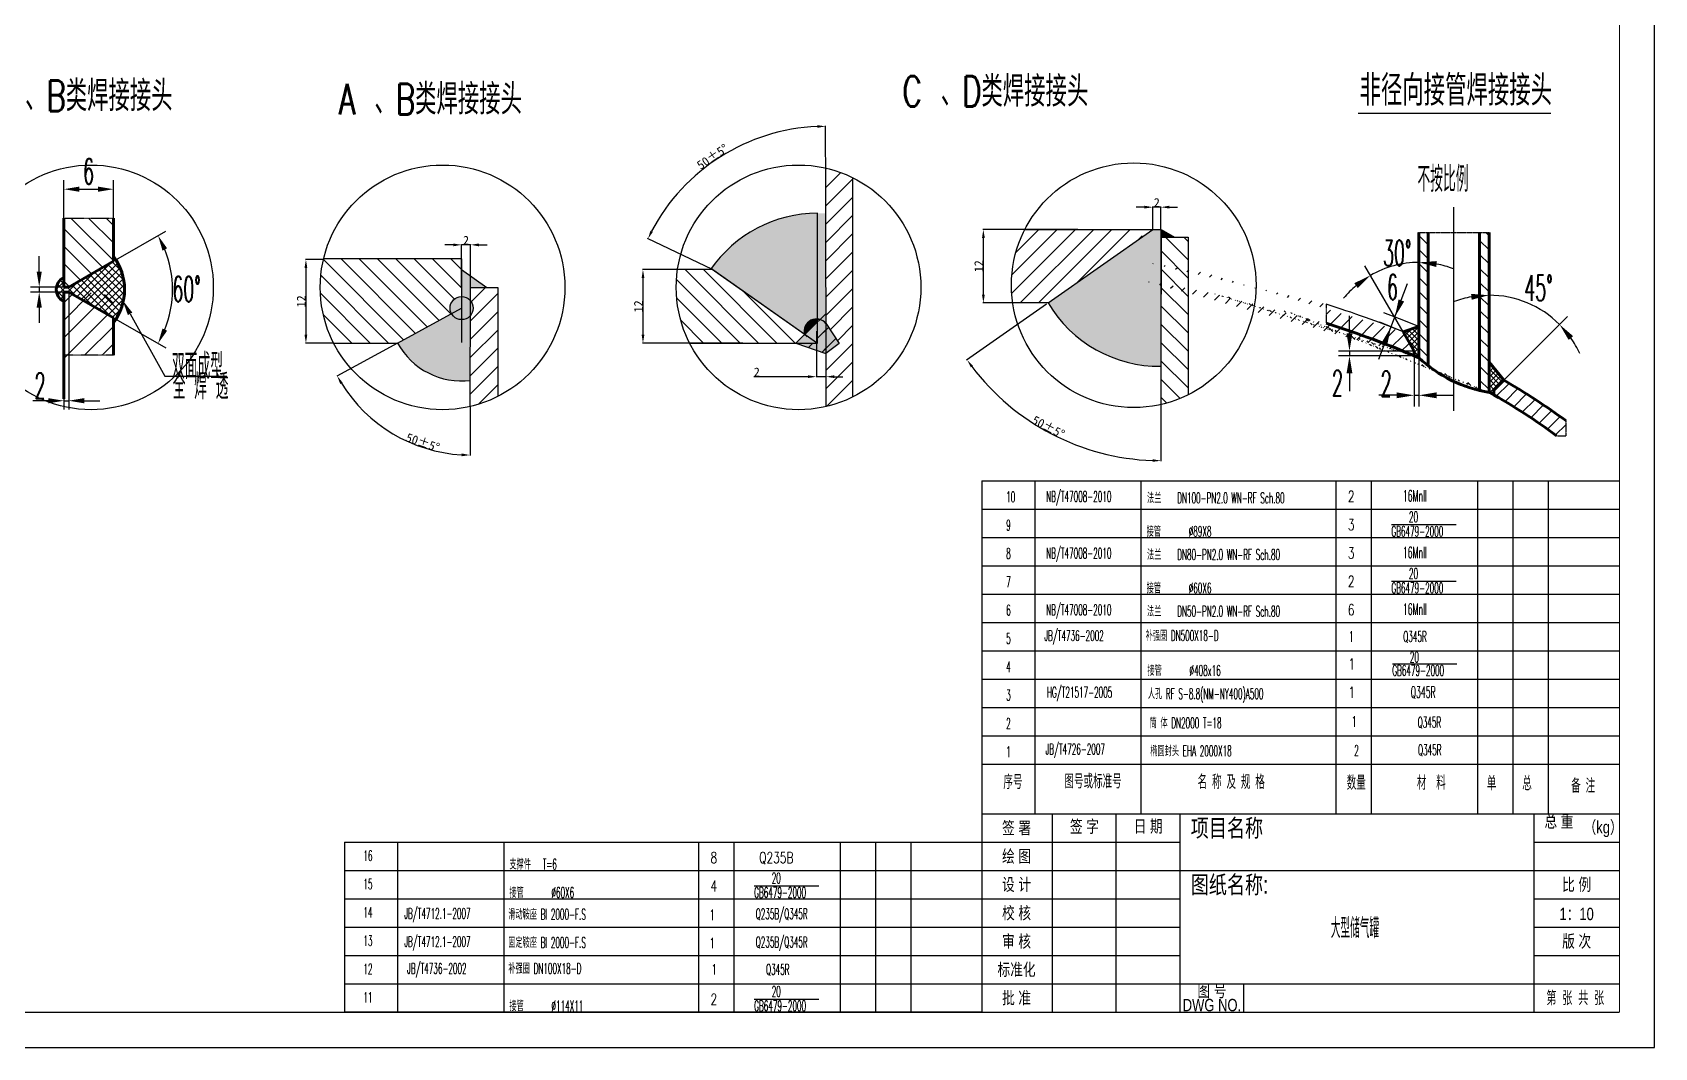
# Model space of a CAD drawing. Header units: millimetres. Extents: x 38828 to 59012, y 55006 to 69262.
# Drawn here: x 48018 to 59012, y 55006 to 61886 of the extents above; entities that cross this region are included whole.
import ezdxf
from ezdxf.enums import TextEntityAlignment as Align

# ---------------------------------------------------------------- set-up
doc = ezdxf.new("R2010")
doc.units = ezdxf.units.MM
for name, pattern in [('JXX-L', [2.95, 1.9, -0.25, 0.15, -0.25, 0.15, -0.25]), ('JXX-S', [1.7, 0.9, -0.2, 0.1, -0.2, 0.1, -0.2]), ('XX-S', [0.5, 0.3, -0.2]), ('ZXX-L', [3.28, 2.5, -0.3, 0.18, -0.3])]:
    doc.linetypes.add(name, pattern=pattern)
for name, color, linetype in [('08文字层', 1, 'Continuous'), ('09图框与明细表层', 4, 'Continuous'), ('2细线层', 4, 'Continuous'), ('DATA', 4, 'Continuous'), ('DIM', 4, 'Continuous')]:
    doc.layers.add(name, color=color, linetype=linetype)
for name, color, linetype, lineweight in [('A 粗实线', 7, 'Continuous', 60), ('B 细实线', 4, 'Continuous', 30), ('E 长中心线', 1, 'ZXX-L', 30), ('F 短虚线', 6, 'XX-S', 40), ('H 短双点线', 3, 'JXX-S', 30), ('I 长双点线', 3, 'JXX-L', 30), ('文字', 4, 'Continuous', 13)]:
    doc.layers.add(name, color=color, linetype=linetype, lineweight=lineweight)
doc.styles.add('HZTXT', font='TXT.SHX', dxfattribs={"width": 0.75, "bigfont": 'HZTXT'})
doc.styles.add('ISO-25-WS', font='', dxfattribs={"height": 60})
doc.styles.add('JEREH', font='romans.shx', dxfattribs={"width": 0.7, "bigfont": 'hztxt.shx'})
doc.styles.get("Standard").update_dxf_attribs({"font": 'arial.ttf'})
doc.styles.add('残雪', font='romans.shx', dxfattribs={"width": 0.5, "bigfont": 'hztxt.shx'})
doc.styles.get('ISO-25-WS').set_extended_font_data('FangSong_GB2312')
doc.dimstyles.new('ISO-25_WS', dxfattribs={"dimscale": 0.707071, "dimtxt": 60, "dimasz": 80, "dimexe": 5, "dimexo": 2, "dimgap": 2, "dimtad": 1, "dimdec": 4, "dimdsep": 46, "dimtxsty": 'ISO-25-WS', "dimcen": 2.5, "dimadec": 0, "dimazin": 0, "dimtfac": 1, "dimtdec": 4, "dimtix": 1, "dimtmove": 0, "dimatfit": 0, "dimfxl": 1, "dimtolj": 1, "dimtzin": 0, "dimarcsym": 0})
pattern_1 = [(45, (-51535.865, 211302.68), (-62.043748, 62.043748), [])]

# ---------------------------------------------------------------- blocks, each defined once
blk = doc.blocks.new('*D146')
at = {"layer": 'Defpoints', "color": 0, "transparency": 16777216}
for p in [(49990, 60347), (49872, 59781), (50060, 59781)]:
    blk.add_point(p, dxfattribs=at)
at = {"layer": 'DIM', "color": 0, "lineweight": -2, "transparency": 16777216}
for p, q in [((49989, 60347), (49868, 60347)), ((49872, 60290), (49872, 59838)), ((50058, 59781), (49868, 59781))]:
    blk.add_line(p, q, dxfattribs=at)
at = {"layer": 'DIM', "color": 0, "transparency": 16777216}
for points in [[(49862, 60290), (49881, 60290), (49872, 60347)], [(49862, 59838), (49881, 59838), (49872, 59781)]]:
    blk.add_solid(points, dxfattribs=at)
at = {"layer": 'DIM', "color": 0, "transparency": 16777216, "insert": (49840, 60064), "char_height": 60, "attachment_point": 5, "rotation": 90, "style": 'ISO-25-WS'}
blk.add_mtext('\\A1;12', dxfattribs=at)
blk = doc.blocks.new('*D147')
at = {"layer": 'Defpoints', "color": 0, "transparency": 16777216}
for p in [(50988, 60159), (50927, 60018), (50493, 59781), (50312, 59274), (50985, 59351)]:
    blk.add_point(p, dxfattribs=at)
at = {"layer": 'DIM', "color": 0, "lineweight": -2, "transparency": 16777216}
for p, q in [((50492, 59781), (50081, 59556)), ((50985, 59350), (50984, 59018))]:
    blk.add_line(p, q, dxfattribs=at)
blk.add_arc((50987, 60051), 1029, 211.794, 266.6647, dxfattribs=at)
at = {"layer": 'DIM', "color": 0, "transparency": 16777216}
for points in [[(50104, 59504), (50121, 59513), (50084, 59558)], [(50928, 59033), (50927, 59014), (50984, 59022)]]:
    blk.add_solid(points, dxfattribs=at)
at = {"layer": 'DIM', "color": 0, "transparency": 16777216, "insert": (50664, 59107), "char_height": 60, "attachment_point": 5, "rotation": 341.0743, "style": 'ISO-25-WS'}
blk.add_mtext('\\A1;50±5°', dxfattribs=at)
blk = doc.blocks.new('*D148')
at = {"layer": 'Defpoints', "color": 0, "transparency": 16777216}
for p in [(50927, 60447), (50927, 60159), (50988, 60159)]:
    blk.add_point(p, dxfattribs=at)
at = {"layer": 'DIM', "color": 0, "lineweight": -2, "transparency": 16777216}
for p, q in [((50870, 60447), (50814, 60447)), ((50927, 60160), (50927, 60450)), ((50988, 60447), (50927, 60447)), ((50988, 60160), (50988, 60450)), ((51044, 60447), (51101, 60447))]:
    blk.add_line(p, q, dxfattribs=at)
at = {"layer": 'DIM', "color": 0, "transparency": 16777216}
for points in [[(50870, 60456), (50870, 60437), (50927, 60447)], [(51044, 60456), (51044, 60437), (50988, 60447)]]:
    blk.add_solid(points, dxfattribs=at)
at = {"layer": 'DIM', "color": 0, "transparency": 16777216, "insert": (50957, 60478), "char_height": 60, "attachment_point": 5, "style": 'ISO-25-WS'}
blk.add_mtext('\\A1;2', dxfattribs=at)
blk = doc.blocks.new('*D149')
at = {"layer": 'Defpoints', "color": 0, "transparency": 16777216}
for p in [(52905, 61157), (53395, 60827), (52630, 60279), (53396, 59914), (53396, 59914)]:
    blk.add_point(p, dxfattribs=at)
at = {"layer": 'DIM', "color": 0, "lineweight": -2, "transparency": 16777216}
for p, q in [((53395, 60829), (53394, 61254)), ((52628, 60279), (52186, 60490))]:
    blk.add_line(p, q, dxfattribs=at)
blk.add_arc((53396, 59914), 1337, 92.5283, 152.1267, dxfattribs=at)
at = {"layer": 'DIM', "color": 0, "transparency": 16777216}
for points in [[(53337, 61258), (53338, 61240), (53394, 61250)], [(52223, 60534), (52207, 60543), (52190, 60488)]]:
    blk.add_solid(points, dxfattribs=at)
at = {"layer": 'DIM', "color": 0, "transparency": 16777216, "insert": (52627, 61044), "char_height": 60, "attachment_point": 5, "rotation": 34.2464, "style": 'ISO-25-WS'}
blk.add_mtext('\\A1;50±5°', dxfattribs=at)
blk = doc.blocks.new('*D150')
at = {"layer": 'Defpoints', "color": 0, "transparency": 16777216}
for p in [(55612, 60702), (55612, 60551), (55667, 60554)]:
    blk.add_point(p, dxfattribs=at)
at = {"layer": 'DIM', "color": 0, "lineweight": -2, "transparency": 16777216}
for p, q in [((55555, 60702), (55499, 60702)), ((55612, 60552), (55612, 60706)), ((55667, 60702), (55612, 60702)), ((55667, 60555), (55667, 60706)), ((55723, 60702), (55780, 60702))]:
    blk.add_line(p, q, dxfattribs=at)
at = {"layer": 'DIM', "color": 0, "transparency": 16777216}
for points in [[(55555, 60712), (55555, 60693), (55612, 60702)], [(55723, 60712), (55723, 60693), (55667, 60702)]]:
    blk.add_solid(points, dxfattribs=at)
at = {"layer": 'DIM', "color": 0, "transparency": 16777216, "insert": (55639, 60734), "char_height": 60, "attachment_point": 5, "style": 'ISO-25-WS'}
blk.add_mtext('\\A1;2', dxfattribs=at)
blk = doc.blocks.new('*D151')
at = {"layer": 'Defpoints', "color": 0, "transparency": 16777216}
for p in [(52614, 60279), (52156, 59781), (52833, 59781)]:
    blk.add_point(p, dxfattribs=at)
at = {"layer": 'DIM', "color": 0, "lineweight": -2, "transparency": 16777216}
for p, q in [((52612, 60279), (52153, 60279)), ((52156, 60222), (52156, 59838)), ((52832, 59781), (52153, 59781))]:
    blk.add_line(p, q, dxfattribs=at)
at = {"layer": 'DIM', "color": 0, "transparency": 16777216}
for points in [[(52147, 60222), (52166, 60222), (52156, 60279)], [(52147, 59838), (52166, 59838), (52156, 59781)]]:
    blk.add_solid(points, dxfattribs=at)
at = {"layer": 'DIM', "color": 0, "transparency": 16777216, "insert": (52125, 60030), "char_height": 60, "attachment_point": 5, "rotation": 90, "style": 'ISO-25-WS'}
blk.add_mtext('\\A1;12', dxfattribs=at)
blk = doc.blocks.new('*D152')
at = {"layer": 'Defpoints', "color": 0, "transparency": 16777216}
for p in [(55612, 60551), (55667, 60565), (54891, 60046), (54708, 59302), (55667, 59365)]:
    blk.add_point(p, dxfattribs=at)
at = {"layer": 'DIM', "color": 0, "lineweight": -2, "transparency": 16777216}
for p, q in [((54890, 60045), (54349, 59666)), ((55667, 59363), (55667, 58980))]:
    blk.add_line(p, q, dxfattribs=at)
blk.add_arc((55667, 60589), 1605, 217.0192, 267.9808, dxfattribs=at)
at = {"layer": 'DIM', "color": 0, "transparency": 16777216}
for points in [[(54378, 59617), (54393, 59628), (54352, 59668)], [(55610, 58994), (55610, 58976), (55667, 58984)]]:
    blk.add_solid(points, dxfattribs=at)
at = {"layer": 'DIM', "color": 0, "transparency": 16777216, "insert": (54940, 59193), "char_height": 60, "attachment_point": 5, "rotation": 332.5, "style": 'ISO-25-WS'}
blk.add_mtext('\\A1;50±5°\u3000', dxfattribs=at)
blk = doc.blocks.new('*D153')
at = {"layer": 'Defpoints', "color": 0, "transparency": 16777216}
for p in [(53332, 59862), (53396, 59914), (53332, 59553)]:
    blk.add_point(p, dxfattribs=at)
at = {"layer": 'DIM', "color": 0, "lineweight": -2, "transparency": 16777216}
for p, q in [((53332, 59861), (53332, 59550)), ((53396, 59912), (53396, 59550)), ((53275, 59553), (52907, 59553)), ((53396, 59553), (53332, 59553)), ((53453, 59553), (53510, 59553))]:
    blk.add_line(p, q, dxfattribs=at)
at = {"layer": 'DIM', "color": 0, "transparency": 16777216}
for points in [[(53275, 59563), (53275, 59544), (53332, 59553)], [(53453, 59563), (53453, 59544), (53396, 59553)]]:
    blk.add_solid(points, dxfattribs=at)
at = {"layer": 'DIM', "color": 0, "transparency": 16777216, "insert": (52928, 59585), "char_height": 60, "attachment_point": 5, "style": 'ISO-25-WS'}
blk.add_mtext('\\A1;2', dxfattribs=at)
blk = doc.blocks.new('*D154')
at = {"layer": 'Defpoints', "color": 0, "transparency": 16777216}
for p in [(54463, 60551), (55106, 60551), (54886, 60053)]:
    blk.add_point(p, dxfattribs=at)
at = {"layer": 'DIM', "color": 0, "lineweight": -2, "transparency": 16777216}
for p, q in [((55104, 60551), (54460, 60551)), ((54463, 60110), (54463, 60494)), ((54884, 60053), (54460, 60053))]:
    blk.add_line(p, q, dxfattribs=at)
at = {"layer": 'DIM', "color": 0, "transparency": 16777216}
for points in [[(54454, 60494), (54473, 60494), (54463, 60551)], [(54454, 60110), (54473, 60110), (54463, 60053)]]:
    blk.add_solid(points, dxfattribs=at)
at = {"layer": 'DIM', "color": 0, "transparency": 16777216, "insert": (54432, 60302), "char_height": 60, "attachment_point": 5, "rotation": 90, "style": 'ISO-25-WS'}
blk.add_mtext('\\A1;12', dxfattribs=at)

msp = doc.modelspace()

# ---------------------------------------------------------------- hatches: boundary and pattern name
at = {"layer": 'B 细实线'}
h = msp.add_hatch(dxfattribs=at)
h.set_pattern_fill('ANSI31', color=256, scale=21.12, angle=90, style=0)
h.set_pattern_definition([(135, (32332.584, 52306.03), (-47.41575, -47.41575), [])])
edge = h.paths.add_edge_path()
edge.add_ellipse((53956.63917, 57686.72804), major_axis=(-5280, 0), ratio=0.5, start_angle=228.164056525, end_angle=229.080350045, ccw=False)
edge.add_line((57478.39917, 59653.68041), (57478.39917, 60530.10302))
edge.add_line((57478.39917, 60530.10302), (57415.03917, 60530.10302))
edge.add_line((57415.03917, 60530.10302), (57415.03917, 59681.58827))
edge = h.paths.add_edge_path()
edge.add_ellipse((53956.63917, 57686.72804), major_axis=(-5280, 0), ratio=0.5, start_angle=221.840901071, end_angle=222.86151221, ccw=False)
edge.add_line((57890.23917, 59447.77822), (57890.23917, 60530.10302))
edge.add_line((57890.23917, 60530.10302), (57826.87917, 60530.10302))
edge.add_line((57826.87917, 60530.10302), (57826.87917, 59482.53164))
h = msp.add_hatch(dxfattribs=at)
h.set_pattern_fill('ANSI31', color=256, scale=21.12, style=0)
h.set_pattern_definition([(45, (32332.584, 52306.03), (-47.41575, 47.41575), [])])
edge = h.paths.add_edge_path()
edge.add_ellipse((53956.63917, 57686.72804), major_axis=(-5280, 0), ratio=0.5, start_angle=229.533751476, end_angle=237.594359329, ccw=False)
edge.add_line((57383.35917, 59695.20943), (57383.35917, 59713.26827))
edge.add_line((57383.35917, 59713.26827), (57383.35917, 59726.46827))
edge.add_line((57383.35917, 59726.46827), (57307.37266, 59858.08078))
edge.add_ellipse((53956.63917, 57686.72804), major_axis=(-5406.72, 0), ratio=0.51171875, start_angle=231.703216447, end_angle=238.442799506)
edge.add_line((56786.24352, 60044.30025), (56786.24352, 59915.61449))
h = msp.add_hatch(dxfattribs=at)
h.set_pattern_fill('ANSI37', color=256, scale=7.92, angle=90, style=0)
h.set_pattern_definition([(135, (32332.584, 52306.031), (-17.780907, -17.780907), []), (225, (32332.584, 52306.031), (17.780907, -17.780907), [])])
edge = h.paths.add_edge_path()
edge.add_line((57415.03917, 59893.77802), (57307.37266, 59858.08078))
edge.add_line((57307.37266, 59858.08078), (57383.35917, 59726.46827))
edge.add_line((57383.35917, 59726.46827), (57383.35917, 59713.26827))
edge.add_line((57383.35917, 59713.26827), (57383.35917, 59695.20943))
edge.add_ellipse((53956.63917, 57686.72804), major_axis=(-5280, 0), ratio=0.5, start_angle=229.080350045, end_angle=229.533751476, ccw=False)
edge.add_line((57415.03917, 59681.58827), (57415.03917, 59893.77802))
edge = h.paths.add_edge_path()
edge.add_ellipse((53956.63917, 57686.72804), major_axis=(-5280, 0), ratio=0.5, start_angle=221.322924624, end_angle=221.840901071, ccw=False)
edge.add_line((57921.91917, 59429.92586), (57921.91917, 59460.97822))
edge.add_line((57921.91917, 59460.97822), (57990.11754, 59529.17659))
edge.add_line((57990.11754, 59529.17659), (57890.23917, 59652.34297))
edge.add_line((57890.23917, 59652.34297), (57890.23917, 59447.77822))
at = {"layer": 'DIM'}
h = msp.add_hatch(dxfattribs=at)
h.set_pattern_fill('ANSI31', color=4, scale=27.635625, style=0)
h.set_pattern_definition([(45, (-75458.5, 211302.68), (-62.043748, 62.043748), [])])
h.paths.add_polyline_path([(53395.97718, 59979.93661), (53396.39869, 59913.73306), (53486.87244, 59778.0117), (53396.30993, 59711.45678), (53396.75668, 59350.98996, 0.0585673012), (53578.99119, 59416.23238), (53578.99119, 60901.42356, 0.0591891336), (53394.75369, 60967.12559)])
for points in [[(53339.48244, 60661.50898, 0.2445590256), (52618.8549, 60286.13302), (53271.75907, 59828.9646, -0.2437737517), (53339.48244, 59864.12671)], [(53394.75369, 60659.80123, 0.0157082661), (53339.48244, 60661.50898), (53339.85983, 59944.29013, -0.1943528907), (53394.75369, 59915.72057)], [(55666.86988, 60550.742), (55612.06182, 60550.742), (54901.64209, 60053.30075, 0.268636763), (55666.86988, 59624.10704)], [(55758.98863, 60498.79145), (55667.33307, 60550.742), (55667.30574, 60498.79145)], [(50494.56373, 59781.85007, 0.2508584514), (50926.79339, 59623.22531), (50926.79339, 59939.92392, -0.2742966631), (50858.3182, 59980.54525)], [(53339.86988, 59925.1837), (53339.85983, 59944.29013, 0.5267993325), (53252.38871, 59839.81425)]]:
    msp.add_hatch(color=4, dxfattribs=at).paths.add_polyline_path(points)
h = msp.add_hatch(dxfattribs=at)
h.set_pattern_fill('ANSI31', color=4, scale=27.635625, angle=90, style=0)
h.set_pattern_definition([(225, (-15427.67, 8401.28), (-62.04375, 62.04375), [])])
h.paths.add_polyline_path([(55543.87527, 60502.99726, -0.1546364443), (55528.74737, 60550.742), (54744.36861, 60550.742, 0.1187762458), (54653.38326, 60173.13389, 0.0362777798), (54662.08928, 60053.30075), (54901.64209, 60053.30075)])
h.paths.add_polyline_path([(54615.6461, 60227.94255), (54615.6461, 60376.10021), (54822.91329, 60376.10021), (54822.91329, 60227.94255)], flags=9)
h = msp.add_hatch(dxfattribs=at)
h.set_pattern_fill('ANSI31', color=4, scale=27.635625, angle=90, style=0)
h.set_pattern_definition([(135, (-51274.54, 211398.57), (-62.043748, -62.043748), [])])
h.paths.add_polyline_path([(55666.86988, 59670.45288), (55666.86988, 59364.83627, 0.0591891336), (55851.10738, 59430.5383), (55851.10738, 60498.79145), (55667.30574, 60498.79145)])
h = msp.add_hatch(dxfattribs=at)
h.set_pattern_fill('ANSI31', color=4, scale=27.635625, angle=90, style=0)
h.set_pattern_definition([(135, (78713.58, 220484.57), (-62.043748, -62.043748), [])])
h.paths.add_polyline_path([(49991.31074, 60351.64184, 0.0587464466), (49968.57802, 60158.82797, 0.1187762458), (50059.56338, 59781.21985), (50493.40998, 59781.21985), (50858.3182, 59980.54525, -0.1256418044), (50848.76857, 60017.94875, -0.4142135624), (50926.79339, 60095.97358), (50926.79339, 60351.64184)])
h = msp.add_hatch(color=4, dxfattribs=at)
h.paths.add_polyline_path([(50985.54014, 59527.63194), (50986.97243, 59968.28632, -0.5307256228), (50858.3182, 59980.54525), (50493.40998, 59781.21985, 0.3066249127)])
h.paths.add_polyline_path([(50926.79339, 60095.97358, -0.2255500073), (50987.294, 60067.21892), (50987.59177, 60158.82797), (51098.17101, 60158.82797), (50926.79339, 60278.80276)])
h = msp.add_hatch(dxfattribs=at)
h.set_pattern_fill('ANSI31', color=4, scale=27.635625, angle=90, style=0)
h.set_pattern_definition([(135, (-17699.78, 111930.69), (-62.04375, -62.04375), [])])
h.paths.add_polyline_path([(52629.5259, 60278.6611), (52389.97309, 60278.6611, 0.0362777798), (52381.26707, 60158.82797, 0.1187762458), (52472.25242, 59781.21985), (53256.63118, 59781.21985, -0.1546364443), (53271.75907, 59828.9646)])
h.paths.add_polyline_path([(52343.52991, 59955.86165), (52343.52991, 60104.01931), (52550.7971, 60104.01931), (52550.7971, 59955.86165)], flags=9)
h = msp.add_hatch(dxfattribs=at)
h.set_pattern_fill('ANSI31', color=4, scale=27.635625, style=0)
h.set_pattern_definition([(45, (-74679.61, 211353.74), (-62.043748, 62.043748), [])])
h.paths.add_polyline_path([(51171.82927, 60158.82797), (50987.59177, 60158.82797), (50987.294, 60067.21892, -0.1725435257), (51004.81822, 60017.94875, -0.1742175688), (50986.97243, 59968.28632), (50984.96666, 59351.19795, 0.060158848), (51171.82927, 59419.00201)])
h = msp.add_hatch(color=4, dxfattribs=at)
h.paths.add_polyline_path([(50926.79339, 60095.97358, 0.4142135624), (50848.76857, 60017.94875, 0.1256418044), (50858.3182, 59980.54525), (50926.79339, 60017.94875)])
h.paths.add_polyline_path([(50858.3182, 59980.54525, 0.2742966631), (50926.79339, 59939.92392), (50926.79339, 60017.94875)])
h.paths.add_polyline_path([(50926.79339, 59939.92392, 0.4142135624), (51004.81822, 60017.94875, 0.4142135624), (50926.79339, 60095.97358)])
h = msp.add_hatch(dxfattribs=at)
h.set_pattern_fill('ANSI31', color=4, scale=27.635625, style=0)
h.set_pattern_definition(pattern_1)
h.paths.add_polyline_path([(53192.3449, 59781.21985), (53396.30993, 59711.45678), (53396.05871, 59914.15431, 0.2007635968), (53339.85983, 59944.29013), (53339.94563, 59781.21985)])
h = msp.add_hatch(dxfattribs=at)
h.set_pattern_fill('ANSI31', color=4, scale=27.635625, style=0)
h.set_pattern_definition(pattern_1)
h.paths.add_polyline_path([(53486.87244, 59778.0117), (53396.39869, 59913.73306, 0.0016382483), (53396.05871, 59914.15431), (53396.30993, 59711.45678)])
h.paths.add_polyline_path([(53396.30993, 59711.45678), (53396.05871, 59914.15431, 0.2007635968), (53339.85983, 59944.29013), (53339.94563, 59781.21985), (53192.3449, 59781.21985)])
h = msp.add_hatch(color=4, dxfattribs=at)
h.paths.add_polyline_path([(53396.05871, 59914.15431, 0.1489279524), (53356.1295, 59941.05082), (53339.86988, 59925.1837), (53339.94563, 59781.21985), (53192.3449, 59781.21985), (53396.30993, 59711.45678)])
h.paths.add_polyline_path([(53396.30993, 59711.45678), (53486.87244, 59778.0117), (53396.39869, 59913.73306, 0.0016382483), (53396.05871, 59914.15431)])
h = msp.add_hatch(color=4, dxfattribs=at)
h.paths.add_polyline_path([(53339.94563, 59781.21985), (53254.00775, 59841.39421), (53192.3449, 59781.21985)])
h.paths.add_polyline_path([(53339.94563, 59781.21985), (53339.86988, 59925.1837), (53254.00775, 59841.39421)])

# ---------------------------------------------------------------- linework, layer by layer
at = {"color": 0}
for p, q in [((54452.40878, 57166.31854), (54452.40878, 55246.31893)), ((54452.40878, 55246.31893), (50133.47813, 55246.30576))]:
    msp.add_line(p, q, dxfattribs=at)
at = {"layer": '09图框与明细表层'}
for p, q in [((59012.27754, 55006.31893), (59012.27754, 69262.31893)), ((54452.27754, 56590.31893), (55796.27754, 56590.31893)), ((54932.27754, 55246.31893), (54932.27754, 56590.31893)), ((55364.27754, 55246.31893), (55364.27754, 56590.31893)), ((55796.27754, 55246.31893), (55796.27754, 56590.31893)), ((55796.27754, 56590.31893), (58196.27754, 56590.31893)), ((58196.27754, 55246.31893), (58196.27754, 56590.31893)), ((58196.27754, 56590.31893), (58772.27754, 56590.31893)), ((54452.27754, 56398.31893), (55796.27754, 56398.31893)), ((58196.27754, 56398.31893), (58772.27754, 56398.31893)), ((54452.27754, 56206.31893), (55796.27754, 56206.31893)), ((55796.27754, 56206.31893), (58196.27754, 56206.31893)), ((58196.27754, 56206.31893), (58772.27754, 56206.31893)), ((54452.27754, 56014.31893), (55796.27754, 56014.31893)), ((58196.27754, 56014.31893), (58772.27754, 56014.31893)), ((54452.27754, 55822.31893), (55796.27754, 55822.31893)), ((58196.27754, 55822.31893), (58772.27754, 55822.31893)), ((54452.27754, 55630.31893), (55796.27754, 55630.31893)), ((58196.27754, 55630.31893), (58772.27754, 55630.31893)), ((54452.27754, 55438.31893), (55796.27754, 55438.31893)), ((55796.27754, 55438.31893), (58772.27754, 55438.31893)), ((56228.27754, 55246.31893), (56228.27754, 55438.31893)), ((38828.27754, 55006.31893), (59012.27754, 55006.31893))]:
    msp.add_line(p, q, dxfattribs=at)
at = {"layer": '09图框与明细表层', "color": 7}
for p, q in [((54452.27754, 56590.31893), (58772.27754, 56590.31893)), ((39428.27754, 55246.31893), (58772.27754, 55246.31893)), ((50132.27754, 55246.31893), (54452.27754, 55246.31893))]:
    msp.add_line(p, q, dxfattribs=at)
at = {"layer": '2细线层', "ltscale": 80}
for p, q in [((54452.27754, 58846.31797), (58772.21412, 58846.31797)), ((54452.27754, 58846.31791), (58772.21413, 58846.31791)), ((54452.27754, 58846.31791), (58771.27472, 58846.31791)), ((54452.27754, 58846.31785), (58771.27473, 58846.31785)), ((54452.27754, 58654.31791), (58772.21412, 58654.31791)), ((54452.27754, 58654.31785), (58772.21413, 58654.31785)), ((54452.27754, 58654.31785), (58771.27472, 58654.31785)), ((54452.27754, 58654.31779), (58771.27473, 58654.31779)), ((57229.31835, 58551.09711), (57666.89208, 58551.09711)), ((54452.27754, 58462.31773), (58771.22494, 58462.31773)), ((54452.27754, 58270.31783), (58772.21412, 58270.31783)), ((54452.27754, 58270.31777), (58772.21413, 58270.31777)), ((54452.27754, 58270.31777), (58771.27472, 58270.31777)), ((54452.27754, 58270.31771), (58771.27473, 58270.31771)), ((57229.31835, 58167.0978), (57666.89208, 58167.0978)), ((54452.27754, 57886.31768), (58771.27472, 57886.31768)), ((54452.27754, 57502.31766), (58771.27472, 57502.31766)), ((57235.04789, 57608.10068), (57672.62162, 57608.10068)), ((54452.27754, 57118.31758), (58771.27472, 57118.31758)), ((50133.41159, 56206.31837), (54452.40877, 56206.31837)), ((52910.4524, 56103.09911), (53348.02613, 56103.09911)), ((50133.41159, 55822.31835), (54452.40877, 55822.31835)), ((50133.41159, 55438.31827), (54452.40877, 55438.31827)), ((52910.4524, 55335.0983), (53348.02613, 55335.0983)), ((50133.46138, 55246.31893), (54452.40878, 55246.31893))]:
    msp.add_line(p, q, dxfattribs=at)
at = {"layer": 'A 粗实线'}
for p, q in [((48230.60021, 60628.76417), (48230.60021, 60160.85619)), ((48567.20023, 60335.75917), (48567.20023, 60628.76417)), ((57415.03917, 60530.10302), (57415.03917, 59681.58827)), ((57478.39917, 60530.10302), (57478.39917, 59627.50759)), ((57826.87917, 60530.10302), (57826.87917, 59459.4786)), ((57890.23917, 60530.10302), (57890.23917, 59447.77822)), ((48264.26023, 60160.85619), (48567.20023, 60335.75917)), ((48230.60021, 60160.85619), (48264.26023, 60160.85619)), ((48230.60021, 59403.59111), (48230.60021, 60127.19701)), ((48230.60021, 60127.19701), (48264.26023, 60127.19701)), ((48264.26023, 60127.19701), (48567.20023, 59952.29403)), ((48567.20023, 59952.29403), (48567.20023, 59699.08004)), ((57307.37266, 59858.08078), (57415.03917, 59893.77802)), ((57383.35917, 59726.46827), (57307.37266, 59858.08078)), ((57383.35917, 59713.26827), (57383.35917, 59726.46827)), ((57383.35917, 59713.26827), (57383.35917, 59695.20943)), ((57990.11754, 59529.17659), (57890.23917, 59652.34297)), ((57921.91917, 59460.97822), (57990.11754, 59529.17659)), ((57921.91917, 59460.97822), (57921.91917, 59429.92586))]:
    msp.add_line(p, q, dxfattribs=at)
for centre, radius, start, end in [((48266.67626, 60144.0266), 375.65501, 323.130104065, 36.869895935), ((48269.65754, 60144.0266), 90.07802, 115.695891823, 244.304108177), ((58043.07426, 60353.22729), 919.52544, 226.921546589, 260.639526274)]:
    msp.add_arc(centre, radius, start, end, dxfattribs=at)
for major_axis, ratio, start_param, end_param in [((-5280, 0), 0.5, 3.9982063599, 4.1468038545), ((-5406.72, 0), 0.51171875, 3.7444968273, 3.8703356538), ((-5280, 0), 0.5, 3.7306131981, 3.8709227968)]:
    msp.add_ellipse((53956.63917, 57686.72804), major_axis=major_axis, ratio=ratio, start_param=start_param, end_param=end_param, dxfattribs=at)
at = {"layer": 'B 细实线'}
for p, q in [((57003.80954, 61338.94117), (58310.25151, 61338.94117)), ((48230.60021, 60628.76417), (48230.60021, 60884.14984)), ((48335.60021, 60824.14984), (48462.20008, 60824.14984)), ((48567.20008, 60532.93064), (48567.20008, 60884.14984)), ((48278.84487, 60628.76417), (48567.20023, 60340.49507)), ((48567.20008, 60459.48309), (48397.86904, 60628.76417)), ((48516.89212, 60628.76417), (48567.20008, 60578.47111)), ((48494.75291, 60293.93234), (48230.60021, 60558.00639)), ((48567.20023, 60335.75917), (48921.39183, 60540.25235)), ((48064.22137, 60265.85619), (48064.22137, 60370.85619)), ((48230.60021, 60439.01837), (48419.30312, 60250.37116)), ((48343.8534, 60206.80998), (48230.60021, 60320.02912)), ((48439.34134, 60261.93973), (48289.80516, 60112.44816)), ((48319.98506, 60095.02319), (48552.03274, 60327.00231)), ((48591.75001, 60319.11201), (48350.16496, 60077.59946)), ((48380.34486, 60060.17449), (48607.36065, 60287.1231)), ((48622.55449, 60254.71754), (48410.52476, 60042.75076)), ((48629.34293, 60071.33012), (48438.92, 60261.6969)), ((48469.0999, 60279.12063), (48636.55788, 60111.71349)), ((48640.26266, 60155.60503), (48499.27988, 60296.5456)), ((48529.45985, 60313.96933), (48629.90981, 60213.55019)), ((48610.63461, 60280.41493), (48559.63952, 60331.3943)), ((48567.20023, 60342.16533), (48576.13922, 60351.10216)), ((48230.60021, 60160.85619), (48004.22137, 60160.85619)), ((48064.22137, 60160.85619), (48064.22137, 60127.19701)), ((48179.59574, 60145.73615), (48230.60021, 60196.72554)), ((48230.60021, 60088.51303), (48179.69842, 60139.3998)), ((48186.95976, 60179.73551), (48239.51392, 60127.19701)), ((48242.32942, 60160.85619), (48187.82783, 60106.37095)), ((48230.60021, 60183.70372), (48206.26981, 60208.02695)), ((48230.60013, 60201.0411), (48268.40369, 60163.24879)), ((48319.98637, 60095.02319), (48254.13327, 60160.85619)), ((48256.94852, 60127.19701), (48326.65001, 60196.87715)), ((48288.02064, 60174.57453), (48432.67762, 60029.96062)), ((48545.36895, 59964.89804), (48318.20047, 60191.99949)), ((48348.38045, 60209.42323), (48590.8269, 59967.04904)), ((48606.43769, 59999.03796), (48378.56027, 60226.84819)), ((48408.74017, 60244.27193), (48622.04833, 60031.02687)), ((48440.70466, 60025.32579), (48629.76944, 60214.33417)), ((48636.98439, 60173.95203), (48470.88449, 60007.90206)), ((48230.60021, 60127.19701), (48004.22137, 60127.19701)), ((48207.69964, 60078.64106), (48230.60021, 60101.53486)), ((48230.60021, 60127.19701), (48230.60021, 59330.31628)), ((48416.73825, 60120.67656), (48230.60021, 59934.5942)), ((48289.60139, 60112.56624), (48230.60021, 60053.58271)), ((48230.60021, 59815.60569), (48455.3089, 60040.24746)), ((48264.26023, 60127.19701), (48264.26023, 59330.31628)), ((48501.06447, 59990.47709), (48639.65033, 60129.02259)), ((48506.3921, 60110.67602), (48567.20008, 60049.88605)), ((48629.29748, 60071.07742), (48531.24445, 59973.05336)), ((48064.22137, 60022.19701), (48064.22137, 59917.19701)), ((48528.62959, 59974.56286), (48230.60021, 59676.62264)), ((48561.42427, 59955.62839), (48607.95294, 60002.14304)), ((48567.20023, 59952.29403), (48921.39183, 59747.80084)), ((48575.21611, 59935.06012), (48567.20023, 59943.07245)), ((48680.22786, 59979.48392), (48914.45283, 59556.71285)), ((48372.08841, 59699.08004), (48567.20023, 59894.13377)), ((48567.20023, 59775.1454), (48491.11242, 59699.08004)), ((57938.91093, 59420.21525), (58026.6901, 59507.99442)), ((48125.60021, 59390.31628), (48020.60021, 59390.31628)), ((48230.60021, 59390.31628), (48264.26023, 59390.31628)), ((48369.26023, 59390.31628), (48474.26023, 59390.31628)), ((57998.75932, 59385.23214), (58086.13682, 59472.60964)), ((58057.81945, 59349.46076), (58144.81869, 59436.46)), ((58116.07267, 59312.88247), (58202.71883, 59399.52864)), ((58173.49883, 59275.47713), (58259.81902, 59361.79732)), ((58230.07608, 59237.22288), (58316.09958, 59323.24637)), ((58285.78076, 59198.09605), (58371.53923, 59283.85453)), ((58340.58717, 59158.07096), (58410.1129, 59227.59668))]:
    msp.add_line(p, q, dxfattribs=at)
at = {"layer": 'B 细实线', "linetype": 'ByBlock'}
msp.add_arc((48235.11061, 60144.0266), 732.44984, 338.220589139, 21.779410861, dxfattribs=at)
for points in [[(48335.60021, 60841.64984), (48335.60021, 60806.64984), (48230.60021, 60824.14984)], [(48462.20008, 60841.64984), (48462.20008, 60806.64984), (48567.20008, 60824.14984)], [(48899.53398, 60408.1493), (48931.02124, 60423.43172), (48869.43034, 60510.25229)], [(48046.72137, 60265.85619), (48081.72137, 60265.85619), (48064.22137, 60160.85619)], [(48046.72137, 60022.19701), (48081.72137, 60022.19701), (48064.22137, 60127.19701)], [(48931.02124, 59864.62147), (48899.53398, 59879.9039), (48869.43034, 59777.80091)], [(48125.60021, 59407.81628), (48125.60021, 59372.81628), (48230.60021, 59390.31628)], [(48369.26023, 59407.81628), (48369.26023, 59372.81628), (48264.26023, 59390.31628)]]:
    msp.add_solid(points, dxfattribs=at)
at = {"layer": 'B 细实线'}
msp.add_solid([(48664.92016, 59971.0031), (48695.53556, 59987.96474), (48629.34293, 60071.33012)], dxfattribs=at)
at = {"layer": 'DATA'}
for p, q in [((54452.27757, 58846.31785), (54452.27757, 58324.319)), ((54812.21412, 58846.31785), (54812.21412, 56926.31893)), ((55531.27472, 58846.31785), (55531.27472, 56926.31893)), ((56851.27472, 58846.31785), (56851.27472, 56926.31893)), ((57091.27472, 58846.31785), (57091.27472, 56926.31893)), ((57811.27472, 58846.31785), (57811.27472, 56926.31893)), ((58051.27472, 58846.31785), (58051.27472, 56926.31893)), ((58291.27472, 58846.31785), (58291.27472, 56926.31893)), ((54452.27754, 58654.31785), (54452.40878, 55246.31893)), ((54452.27754, 58462.3192), (58772.27754, 58462.3192)), ((54452.27754, 58462.3192), (58772.27754, 58462.3192)), ((54452.27754, 58462.3192), (58772.27754, 58462.3192)), ((54452.27754, 58462.31781), (58772.21412, 58462.31781)), ((54452.27754, 58078.31912), (58772.27754, 58078.31912)), ((54452.27754, 57694.31903), (58772.27754, 57694.31903)), ((54452.27754, 57310.31901), (58772.27754, 57310.31901)), ((54452.27754, 56926.32032), (58772.27754, 56926.32032)), ((54452.27754, 56926.32032), (58772.27754, 56926.32032)), ((54452.27754, 56926.32032), (58772.27754, 56926.32032)), ((54452.27754, 56926.31893), (58772.21412, 56926.31893)), ((54452.27754, 56926.31893), (58772.27754, 56926.31893)), ((54812.21412, 56926.32032), (54812.21412, 56590.31893)), ((55531.27472, 56926.32032), (55531.27472, 56590.31887)), ((56851.27472, 56926.32032), (56851.27472, 56590.31887)), ((57091.27472, 56926.32032), (57091.27472, 56590.31887)), ((57811.27472, 56926.31893), (57811.27472, 56590.31887)), ((58051.27472, 56926.32032), (58051.27472, 56590.31893)), ((58291.27472, 56926.31893), (58291.27472, 56590.31887)), ((50133.41159, 56398.3198), (54453.41159, 56398.3198)), ((50133.43377, 56398.3198), (50133.47813, 55246.30576)), ((50493.34817, 56398.3198), (50493.34817, 55246.31962)), ((51212.40877, 56398.3198), (51212.40877, 55246.31962)), ((52532.40877, 56398.3198), (52532.40877, 55246.31962)), ((52772.40877, 56398.3198), (52772.40877, 55246.31962)), ((53492.40877, 56398.3198), (53492.40877, 55246.31962)), ((53732.40877, 56398.3198), (53732.40877, 55246.31962)), ((53972.40877, 56398.3198), (53972.40877, 55246.31962)), ((50133.41159, 56014.31972), (54453.41159, 56014.31972)), ((50133.41159, 55630.3197), (54453.41159, 55630.3197))]:
    msp.add_line(p, q, dxfattribs=at)
at = {"layer": 'Defpoints', "color": 0, "linetype": 'ByBlock'}
for p in [(48567.20008, 60697.98994), (48230.60021, 60628.76417), (48567.20023, 60335.75917), (48230.60021, 60160.85619), (48264.26023, 60160.85619), (48230.60021, 60127.19701), (48230.60021, 60127.19701), (48264.26023, 60127.19701), (48264.26023, 60127.19701), (48567.20023, 59952.29403)]:
    msp.add_point(p, dxfattribs=at)
at = {"layer": 'DIM', "color": 4}
for p, q in [((53396.75668, 59350.98996), (53394.75369, 60967.12559)), ((53578.99119, 59416.23238), (53578.99119, 60901.42356)), ((53339.94563, 59781.21985), (53339.48244, 60661.50898)), ((54744.36861, 60550.742), (55612.06182, 60550.742)), ((54901.64209, 60053.30075), (55612.06182, 60550.742)), ((54901.64209, 60053.30075), (55612.06182, 60550.742)), ((55612.06182, 60550.742), (55666.86988, 60550.742)), ((55667.33307, 60550.742), (55666.86988, 59670.45288)), ((55666.86988, 60550.742), (55666.86988, 59364.83627)), ((55666.86988, 60498.79145), (55851.10738, 60498.79145)), ((55667.33307, 60550.742), (55758.98863, 60498.79145)), ((55851.10738, 60498.79145), (55851.10738, 59430.5383)), ((50926.79339, 60351.64184), (49991.31074, 60351.64184)), ((50926.79339, 60351.64184), (50926.79339, 59785.62555)), ((50926.79339, 60278.80276), (51098.17101, 60158.82797)), ((52629.5259, 60278.6611), (52389.97309, 60278.6611)), ((52618.8549, 60286.13302), (53339.94563, 59781.21985)), ((52629.5259, 60278.6611), (53339.94563, 59781.21985)), ((57307.37266, 59858.08078), (57049.41233, 60304.88117)), ((50984.96666, 59351.19795), (50987.59177, 60158.82797)), ((50987.59177, 60158.82797), (51171.82927, 60158.82797)), ((51171.82927, 60158.82797), (51171.82927, 59419.00201)), ((57143.65829, 59672.9961), (57338.26929, 60185.72467)), ((54901.64209, 60053.30075), (54662.08928, 60053.30075)), ((50493.40998, 59781.21985), (50926.79339, 60017.94875)), ((53192.3449, 59781.21985), (53395.97718, 59979.93661)), ((53192.3449, 59781.21985), (53339.86988, 59925.1837)), ((53395.97718, 59979.93661), (53396.39869, 59913.73306)), ((56944.54819, 59846.46827), (56944.54819, 59966.46827)), ((57308.30579, 59856.46454), (57151.0538, 59921.87282)), ((57284.38736, 59946.20249), (57177.97378, 59986.59278)), ((57415.03917, 59893.77802), (57284.38736, 59946.20249)), ((57990.11754, 59529.17659), (58421.32277, 59960.38182)), ((53394.75369, 59916.20076), (53486.87244, 59778.0117)), ((50059.56338, 59781.21985), (50493.40998, 59781.21985)), ((52472.25242, 59781.21985), (53339.94563, 59781.21985)), ((53192.3449, 59781.21985), (53396.30993, 59711.45678)), ((53486.87244, 59778.0117), (53396.30993, 59711.45678)), ((57383.35917, 59726.46827), (56869.54819, 59726.46827)), ((56944.54819, 59726.46827), (56944.54819, 59695.20943)), ((57383.35917, 59695.20943), (56869.54819, 59695.20943)), ((57383.35917, 59695.20943), (57383.35917, 59352.03943)), ((57415.03917, 59681.58827), (57415.03917, 59352.03943)), ((48914.45283, 59556.71285), (49336.47308, 59556.71285)), ((56944.54819, 59575.20943), (56944.54819, 59455.20943)), ((57263.35917, 59427.03943), (57143.35917, 59427.03943)), ((57383.35917, 59427.03943), (57415.03917, 59427.03943)), ((57535.03917, 59427.03943), (57655.03917, 59427.03943))]:
    msp.add_line(p, q, dxfattribs=at)
for centre, radius in [((48415.15556, 60158.82797), 829.06875), ((50797.64677, 60158.82797), 829.06875), ((53210.33582, 60158.82797), 829.06875), ((55482.45201, 60173.13389), 829.06875), ((50926.79339, 60017.94875), 78.02483)]:
    msp.add_circle(centre, radius, dxfattribs=at)
for centre, radius, start, end in [((53339.94563, 59781.21985), 880.28925, 90.03014801, 145.591569202), ((57415.03917, 59671.5969), 656.25369, 90, 120), ((57415.03917, 59671.5969), 656.25369, 69.016929923, 79.508464961), ((57415.03917, 59671.5969), 656.25369, 130.491535038, 140.983070077), ((55654.84994, 60499.45168), 875.42716, 210.639718408, 270.786716851), ((57890.23917, 59429.29822), 676.06562, 100.183258956, 110.366517912), ((57890.23917, 59429.29822), 676.06562, 45, 90), ((53331.9453, 59862.06148), 82.60867, 38.71877008, 195.623132337), ((57890.23917, 59429.29822), 676.06562, 24.633482088, 34.816741044), ((50926.79339, 60017.94875), 493.8236, 208.644881739, 277.07206229)]:
    msp.add_arc(centre, radius, start, end, dxfattribs=at)
msp.add_ellipse((53956.63917, 57686.72804), major_axis=(-5406.72, 0), ratio=0.51171875, start_param=4.0439840145, end_param=4.161611929, dxfattribs=at)
for points in [[(57532.70801, 60296.96299), (57536.36514, 60336.79546), (57415.03917, 60327.85059)], [(56977.36853, 60187.01277), (57000.45192, 60154.3454), (57086.91233, 60239.92927)], [(57277.5933, 60077.4249), (57314.78505, 60062.70167), (57252.01946, 59958.48804)], [(57768.93771, 60114.63507), (57772.48766, 60074.79291), (57890.23917, 60105.36385)], [(56924.54819, 59846.46827), (56964.54819, 59846.46827), (56944.54819, 59726.46827)], [(57163.51997, 59786.36026), (57200.71673, 59771.64968), (57226.25011, 59890.59524)], [(58429.93574, 59802.46901), (58460.61859, 59828.13147), (58368.28976, 59907.34881)], [(56924.54819, 59575.20943), (56964.54819, 59575.20943), (56944.54819, 59695.20943)], [(57263.35917, 59447.03943), (57263.35917, 59407.03943), (57383.35917, 59427.03943)], [(57535.03917, 59447.03943), (57535.03917, 59407.03943), (57415.03917, 59427.03943)]]:
    msp.add_solid(points, dxfattribs=at)
at = {"layer": 'E 长中心线'}
msp.add_line((57652.63917, 59321.84393), (57652.63917, 60702.9993), dxfattribs=at)
at = {"layer": 'H 短双点线'}
for p, q in [((48230.60021, 60628.76417), (48569.78513, 60628.76417)), ((56786.24352, 60044.30025), (56786.24352, 59915.61449)), ((48567.20023, 59699.08004), (48230.60021, 59699.08004))]:
    msp.add_line(p, q, dxfattribs=at)
at = {"layer": 'I 长双点线'}
for p, q in [((57412.29274, 60530.10302), (57890.23917, 60530.10302)), ((58346.88109, 59153.37182), (58410.1129, 59153.37182)), ((58410.1129, 59255.56067), (58410.1129, 59153.37182))]:
    msp.add_line(p, q, dxfattribs=at)
at = {"layer": '文字'}
msp.add_line((58773.68796, 55246.31893), (58773.68796, 69022.31893), dxfattribs=at)

# ---------------------------------------------------------------- texts
at = {"layer": '08文字层'}
for s, height, width, p in [('大型储气罐', 120, 0.4, (56981.67148, 55823.21982)), ('1：10', 84, 0.75, (58484.27754, 55911.82048))]:
    msp.add_text(s, height=height, dxfattribs=dict(at, width=width)).set_placement(p, align=Align.MIDDLE)
at = {"layer": '09图框与明细表层'}
for s, width, p in [('签 署', 0.75, (54688.14437, 56496.74147)), ('签 字', 0.75, (55148.27754, 56507.0999)), ('日 期', 0.75, (55580.27754, 56507.0999)), ('总 重', 0.75, (58364.27754, 56542.31893)), ('（kg）', 0.75, (58663.72732, 56494.31893)), ('绘 图', 0.75, (54688.14437, 56304.74147)), ('设 计', 0.75, (54688.14437, 56112.74147)), ('比 例', 0.75, (58484.27754, 56112.83027)), ('校 核', 0.75, (54688.14437, 55920.74147)), ('审 核', 0.75, (54688.14437, 55728.74147)), ('版 次', 0.75, (58484.27754, 55728.83027)), ('标准化', 0.75, (54688.14437, 55536.74147)), ('图 号', 0.75, (56012.27754, 55390.31893)), ('批 准', 0.75, (54688.14437, 55344.74147)), ('DWG NO.', 0.75, (56012.27754, 55294.31893)), ('第  张  共  张', 0.6, (58475.08971, 55346.18154))]:
    msp.add_text(s, height=84, dxfattribs=dict(at, width=width)).set_placement(p, align=Align.MIDDLE)
at = {"layer": '09图框与明细表层', "color": 7, "width": 0.75}
for s, p in [('项目名称', (55868.27754, 56494.31893)), ('图纸名称:', (55868.27754, 56110.31893))]:
    msp.add_text(s, height=120, dxfattribs=at).set_placement(p, align=Align.MIDDLE_LEFT)
at = {"layer": '2细线层', "ltscale": 80, "style": '残雪', "width": 0.5}
for s, height, p in [('10', 72, (54617.81576, 58702.44436)), ('NB/T47008-2010', 72, (54888.39814, 58705.35158)), ('法兰    DN100-PN2.0 WN-RF Sch.80', 72.0000029, (55572.31753, 58695.3861)), ('16MnII', 76.800001, (57306.77946, 58707.55222)), ('20', 72, (57347.78543, 58567.02248)), ('9', 72, (54617.81573, 58511.22286)), ('接管       %%C89X8', 72.0000029, (55569.64631, 58469.10315)), ('GB6479-2000', 72, (57228.76215, 58469.29107)), ('8', 72, (54617.81573, 58319.22137)), ('NB/T47008-2010', 72, (54888.39814, 58321.35162)), ('法兰    DN80-PN2.0 WN-RF Sch.80', 72.0000029, (55572.31753, 58311.38614)), ('16MnII', 76.800001, (57306.77946, 58323.55226)), ('7', 72, (54617.81573, 58127.22137)), ('接管       %%c60X6', 72.0000029, (55569.64631, 58085.10384)), ('20', 72, (57347.78543, 58183.02316)), ('GB6479-2000', 72, (57228.76215, 58085.29175)), ('6', 72, (54617.81573, 57935.22137)), ('NB/T47008-2010', 72, (54888.39814, 57937.3523)), ('法兰    DN50-PN2.0 WN-RF Sch.80', 72.0000029, (55572.31753, 57927.38683)), ('16MnII', 76.800001, (57306.77946, 57939.55294)), ('5', 72, (54617.81573, 57743.22137)), ('4', 72, (54617.81573, 57551.22126)), ('20', 72, (57353.51497, 57616.64624)), ('接管       %%C408x16', 72.0000029, (55575.37585, 57526.10672)), ('GB6479-2000', 72, (57234.49169, 57526.29464)), ('3', 72, (54617.81573, 57359.22126)), ('HG/T21517-2005', 72, (54894.12769, 57378.35518)), ('人孔 RF S-8.8(NM-NY400)A500', 72.0000029, (55578.04707, 57368.38971)), ('Q345R', 76.800001, (57359.53986, 57377.19867)), ('2', 72, (54617.81573, 57167.22126)), ('1', 72, (54617.81573, 56975.22126)), ('序号', 96, (54599.03325, 56758.54925)), ('图号或标准号', 96, (55012.38326, 56762.84445)), ('名 称 及 规 格', 96, (55915.2805, 56758.72145)), ('数量', 96, (56925.98155, 56752.82684)), ('材  料', 96, (57401.65888, 56753.21199)), ('单', 96, (57875.59757, 56749.3338)), ('总', 96, (58115.59757, 56749.23642)), ('备 注', 96, (58447.22205, 56732.83858)), ('16', 72, (50261.36339, 56270.87253)), ('支撑件   T=6', 72.000003, (51250.78036, 56213.1045)), ('20', 72, (53028.91948, 56119.02447)), ('15', 72, (50261.36339, 56078.87253)), ('接管       %%c60X6', 72.0000029, (51250.78036, 56021.10515)), ('GB6479-2000', 72, (52909.8962, 56021.29306)), ('14', 72, (50261.36339, 55886.87243)), ('13', 72, (50261.36339, 55694.87243)), ('12', 72, (50261.36339, 55502.87243)), ('20', 72, (53028.91948, 55351.02366)), ('11', 72, (50261.36339, 55310.87243)), ('接管       %%C114X11', 72.0000029, (51250.78036, 55253.10434)), ('GB6479-2000', 72, (52909.8962, 55253.29226))]:
    msp.add_text(s, height=height, dxfattribs=at).set_placement(p)
for s, p in [('JB/T4736-2002', (54876.80207, 57798.00079)), ('补强圈 DN500X18-D', (55563.08398, 57798.57624)), ('筒 体 DN2000 T=18', (55590.15477, 57206.29803)), ('JB/T4726-2007', (54884.7341, 57029.57187)), ('椭圆封头 EHA 2000X18', (55595.14141, 57016.86009)), ('JB/T4712.1-2007', (50538.8088, 55915.14799)), ('滑动鞍座 BI 2000-F.S', (51243.13592, 55909.70847)), ('JB/T4712.1-2007', (50538.80877, 55723.92649)), ('固定鞍座 BI 2000-F.S', (51243.13589, 55718.48697)), ('JB/T4736-2002', (50557.93612, 55542.00003)), ('补强圈 DN100X18-D', (51244.21803, 55542.57548))]:
    msp.add_text(s, height=72.0000029, dxfattribs=at).set_placement(p, align=Align.MIDDLE_LEFT)
for s, height, p in [('1', 72, (56957.44251, 57792.44645)), ('Q345R', 72.000003, (57388.90746, 57788.48773)), ('1', 72, (56976.11711, 57217.00451)), ('Q345R', 72.000003, (57486.71004, 57207.4314)), ('Q345R', 72.000003, (57488.87071, 57020.15093)), ('2', 72, (56992.37304, 57020.15093)), ('Q235B/Q345R', 72.0000029, (53096.43242, 55907.69356)), ('1', 72, (52625.45218, 55906.23727)), ('1', 72, (52625.45215, 55715.01576)), ('Q235B/Q345R', 72.0000029, (53096.43239, 55716.47206)), ('1', 72, (52638.57656, 55536.44569)), ('Q345R', 72.000003, (53070.04151, 55532.48697))]:
    msp.add_text(s, height=height, dxfattribs=at).set_placement(p, align=Align.MIDDLE)
at = {"layer": 'DATA', "style": 'JEREH', "width": 0.7}
for s, p in [('2', (56932.69009, 58704.19095)), ('3', (56932.69009, 58512.18825)), ('3', (56932.69009, 58320.19099)), ('2', (56932.69009, 58128.18893)), ('6', (56932.69009, 57936.19167)), ('1', (56938.41963, 57569.19182)), ('1', (56938.41963, 57377.19456)), ('8', (52613.82414, 56256.1896)), ('Q235B', (52943.68329, 56256.1896)), ('4', (52613.82414, 56064.19024)), ('2', (52613.82414, 55296.18944))]:
    msp.add_text(s, height=75, dxfattribs=at).set_placement(p)
at = {"layer": 'DIM', "color": 4, "style": '残雪', "width": 0.5}
for s, p in [('6', (48398.90014, 60944.14984)), ('2', (48069.18025, 59491.9134))]:
    msp.add_text(s, height=172.80001, dxfattribs=at).set_placement(p, align=Align.MIDDLE_CENTER)
for s, p in [('不按比例', (57405.6645, 60892.17216)), ('双面成型', (48964.05734, 59624.56433)), ('全 焊 透', (48969.22579, 59487.26329))]:
    msp.add_text(s, height=172.800007, dxfattribs=at).set_placement(p, align=Align.MIDDLE_LEFT)
msp.add_text('60%%d', height=172.800007, dxfattribs=at).set_placement((49063.03184, 60147.04599), align=Align.MIDDLE)
at = {"layer": 'DIM', "color": 4, "attachment_point": 5, "style": '残雪'}
for s, insert, char_height in [('30°', (57268.29274, 60392.08866), 172.800007), ('6', (57236.1124, 60160.41128), 172.80001), ('45°', (58225.90015, 60154.49514), 172.800007), ('2', (56863.20496, 59510.1871), 172.80001), ('2', (57192.76459, 59505.96894), 172.80001)]:
    msp.add_mtext(s, dxfattribs=dict(at, insert=insert, char_height=char_height))
at = {"layer": 'F 短虚线', "style": 'HZTXT', "width": 0.7}
for s, height, p in [('A 、B类焊接接头', 206.999482, (48348.13973, 61467.03789)), ('C 、D类焊接接头', 206.999482, (54544.91633, 61497.22791)), ('非径向接管焊接接头', 207.00001, (57665.20194, 61504.59406)), ('A 、B类焊接接头', 206.999482, (50715.8336, 61444.1144))]:
    msp.add_text(s, height=height, dxfattribs=at).set_placement(p, align=Align.MIDDLE)

# ---------------------------------------------------------------- dimensions: what is measured, and where the dimension line sits
at = {"layer": 'DIM', "color": 4}
for base, line1, line2, picture, middle in [((52904.69987, 61156.50597), ((53396.39869, 59913.73306), (53394.75369, 60827.36569)), ((52629.5259, 60278.6611), (53396.39869, 59913.73306)), '*D149', (52644.27448, 61018.52327)), ((50312.42387, 59273.7339), ((50984.96666, 59351.19795), (50987.59177, 60158.82797)), ((50493.40998, 59781.21985), (50926.79339, 60017.94875)), '*D147', (50653.39464, 59077.30585))]:
    dim = msp.add_angular_dim_2l(base=base, line1=line1, line2=line2, text='50±5°', dimstyle='ISO-25_WS', dxfattribs=at)
    dim.commit()
    dim.dimension.update_dxf_attribs({"geometry": picture, "text_midpoint": middle, "dimtype": 162})
for base, p1, p2, picture, middle in [((55612.06182, 60702.17633), (55666.86988, 60553.95016), (55612.06182, 60550.742), '*D150', (55639.46585, 60702.17633)), ((53331.9453, 59553.09816), (53396.39869, 59913.73306), (53331.9453, 59862.06148), '*D153', (52928.30894, 59553.09816))]:
    dim = msp.add_linear_dim(base=base, p1=p1, p2=p2, text='2', dimstyle='ISO-25_WS', dxfattribs=at)
    dim.commit()
    dim.dimension.update_dxf_attribs({"geometry": picture, "text_midpoint": middle, "dimtype": 160})
dim = msp.add_linear_dim(base=(50926.79339, 60446.81171), p1=(50987.59177, 60158.82797), p2=(50926.79339, 60158.82797), text='2', dimstyle='ISO-25_WS', dxfattribs=at)
dim.commit()
dim.dimension.update_dxf_attribs({"geometry": '*D148', "text_midpoint": (50957.19258, 60478.22586)})
dim = msp.add_angular_dim_2l(base=(54708.35294, 59301.60732), line1=((55666.86988, 60565.42853), (55666.86988, 59364.83627)), line2=((54890.97109, 60045.82883), (55612.06182, 60550.742)), text='50±5°\u3000', dimstyle='ISO-25_WS', dxfattribs=at)
dim.commit()
dim.dimension.update_dxf_attribs({"geometry": '*D152', "text_midpoint": (54940.2859, 59193.36417)})
for base, p1, p2, angle, picture, middle in [((54463.24068, 60550.742), (54885.79647, 60053.30075), (55105.56901, 60550.742), 270, '*D154', (54463.24068, 60302.02138)), ((52156.1671, 59781.21985), (52613.68028, 60278.6611), (52833.45282, 59781.21985), 90, '*D151', (52156.1671, 60029.94048))]:
    dim = msp.add_linear_dim(base=base, p1=p1, p2=p2, angle=angle, text='12', dimstyle='ISO-25_WS', dxfattribs=at)
    dim.commit()
    dim.dimension.update_dxf_attribs({"geometry": picture, "text_midpoint": middle, "dimtype": 160})
dim = msp.add_linear_dim(base=(49871.74065, 59781.21985), p1=(49990.17119, 60346.81249), p2=(50059.56338, 59781.21985), angle=90, text='12', dimstyle='ISO-25_WS', dxfattribs=at)
dim.commit()
dim.dimension.update_dxf_attribs({"geometry": '*D146', "text_midpoint": (49840.32651, 60064.01617)})

doc.saveas('drawing.dxf')
